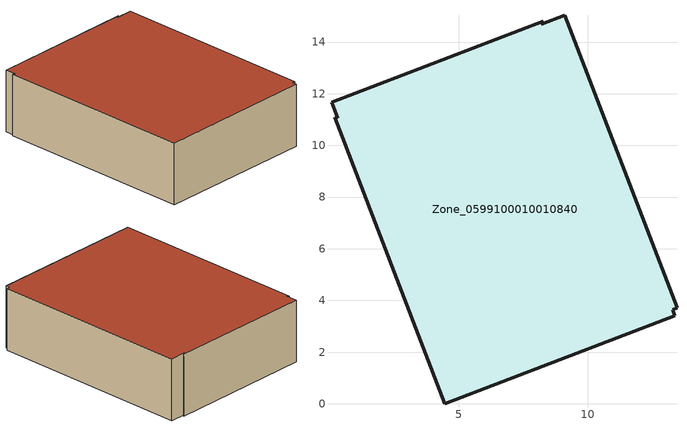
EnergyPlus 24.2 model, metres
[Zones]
Zone_0599100010010840
 floor ground (C_G): 13.45,3.72 13.28,3.65 13.37,3.41 4.46,0 0.21,11.09 0.32,11.04 0.08,11.67 8.27,14.81 8.2,14.68 9.11,15.04 z12.47
 wall outside (C_F): 0.32,11.04 0.21,11.09 4.46,0 13.37,3.41 13.28,3.65 13.45,3.72 9.11,15.04 8.2,14.68 8.27,14.81 0.08,11.67 0.32,11.04 z12.47:16.19
 roof outside (C_R): 13.28,3.65 13.45,3.72 9.11,15.04 8.2,14.68 8.27,14.81 0.08,11.67 0.32,11.04 0.21,11.09 4.46,0 13.37,3.41 z16.19
[BUILDING]
Pand.0599100010010840: North Axis=0; Terrain=City; Loads Convergence Tolerance Value=0.04; Temperature Convergence Tolerance Value=0.4; Solar Distribution=FullExterior; Maximum Number of Warmup Days=25; Minimum Number of Warmup Days=1
[Site:Location]
Rotterdam.The.Hague.AP_ZH_NLD Design_Conditions: Latitude=51.96; Longitude=4.45; Time Zone=1; Elevation=-4.5
[SITE:GROUNDTEMPERATURE:BUILDINGSURFACE]
18, 18, 18, 18, 18, 18, 18, 18, 18, 18, 18, 18
[MATERIAL] Thermal Absorptance=0.9; Solar Absorptance=0.7; Visible Absorptance=0.7
Name | Roughness | Thickness | Conductivity | Density | Specific Heat
G.D.1992-2005 | MediumSmooth | 0.15 | 0.06 | 540 | 1210
F.D.1992-2005 | Rough | 0.3 | 0.12 | 1920 | 840
R.D.1992-2005 | MediumRough | 0.2 | 0.08 | 1500 | 1000
[CONSTRUCTION]
C_G: G.D.1992-2005
C_F: F.D.1992-2005
C_R: R.D.1992-2005
[ZONE]
Zone_0599100010010840: Type=1; Multiplier=1; Ceiling Height=Autocalculate; Volume=Autocalculate; Floor Area=autocalculate; Part of Total Floor Area=Yes
[ZONEINFILTRATION:DESIGNFLOWRATE]
Infil_Zone_0599100010010840: Zone or ZoneList or Space or SpaceList=Zone_0599100010010840; Schedule=AlwaysOn; Design Flow Rate Calculation Method=Flow/Area; Flow Rate per Floor Area=0.0021; Constant Term Coefficient=1; Temperature Term Coefficient=0; Velocity Term Coefficient=0; Velocity Squared Term Coefficient=0
[HVACTEMPLATE:ZONE:IDEALLOADSAIRSYSTEM]
Zone_0599100010010840: Maximum Heating Supply Air Temperature=50; Minimum Cooling Supply Air Temperature=13; Maximum Heating Supply Air Humidity Ratio=0.0156; Minimum Cooling Supply Air Humidity Ratio=0.0077; Heating Limit=NoLimit; Cooling Limit=NoLimit; Dehumidification Control Type=ConstantSensibleHeatRatio; Cooling Sensible Heat Ratio=0.7; Dehumidification Setpoint=60; Humidification Control Type=None; Humidification Setpoint=30; Outdoor Air Method=None; Outdoor Air Flow Rate per Person=0.00944; Outdoor Air Flow Rate per Zone Floor Area=0; Outdoor Air Flow Rate per Zone=0; Demand Controlled Ventilation Type=None; Outdoor Air Economizer Type=NoEconomizer; Heat Recovery Type=None; Sensible Heat Recovery Effectiveness=0.7; Latent Heat Recovery Effectiveness=0.65
[ZONECONTROL:THERMOSTAT]
ThermostatControl_Zone_0599100010010840: Zone or ZoneList=Zone_0599100010010840; Control Type Schedule=DualSetpointControlType; Control 1=Thermostat_Zone_0599100010010840; Temperature Difference Between Cutout And Setpoint=0
[THERMOSTATSETPOINT:DUALSETPOINT]
Thermostat_Zone_0599100010010840: Heating Setpoint Temperature Schedule=HeatingSetpoint_Zone_0599100010010840; Cooling Setpoint Temperature Schedule=CoolingSetpoint_Zone_0599100010010840
[SCHEDULE:COMPACT]
HeatingSetpoint_Zone_0599100010010840: Through: 12/31, For: AllDays, Until: 24:00, 21
CoolingSetpoint_Zone_0599100010010840: Through: 12/31, For: AllDays, Until: 24:00, 24
DualSetpointControlType: Through: 12/31, For: AllDays, Until: 24:00, 4
AlwaysOn: Through: 12/31, For: AllDays, Until: 24:00, 1
